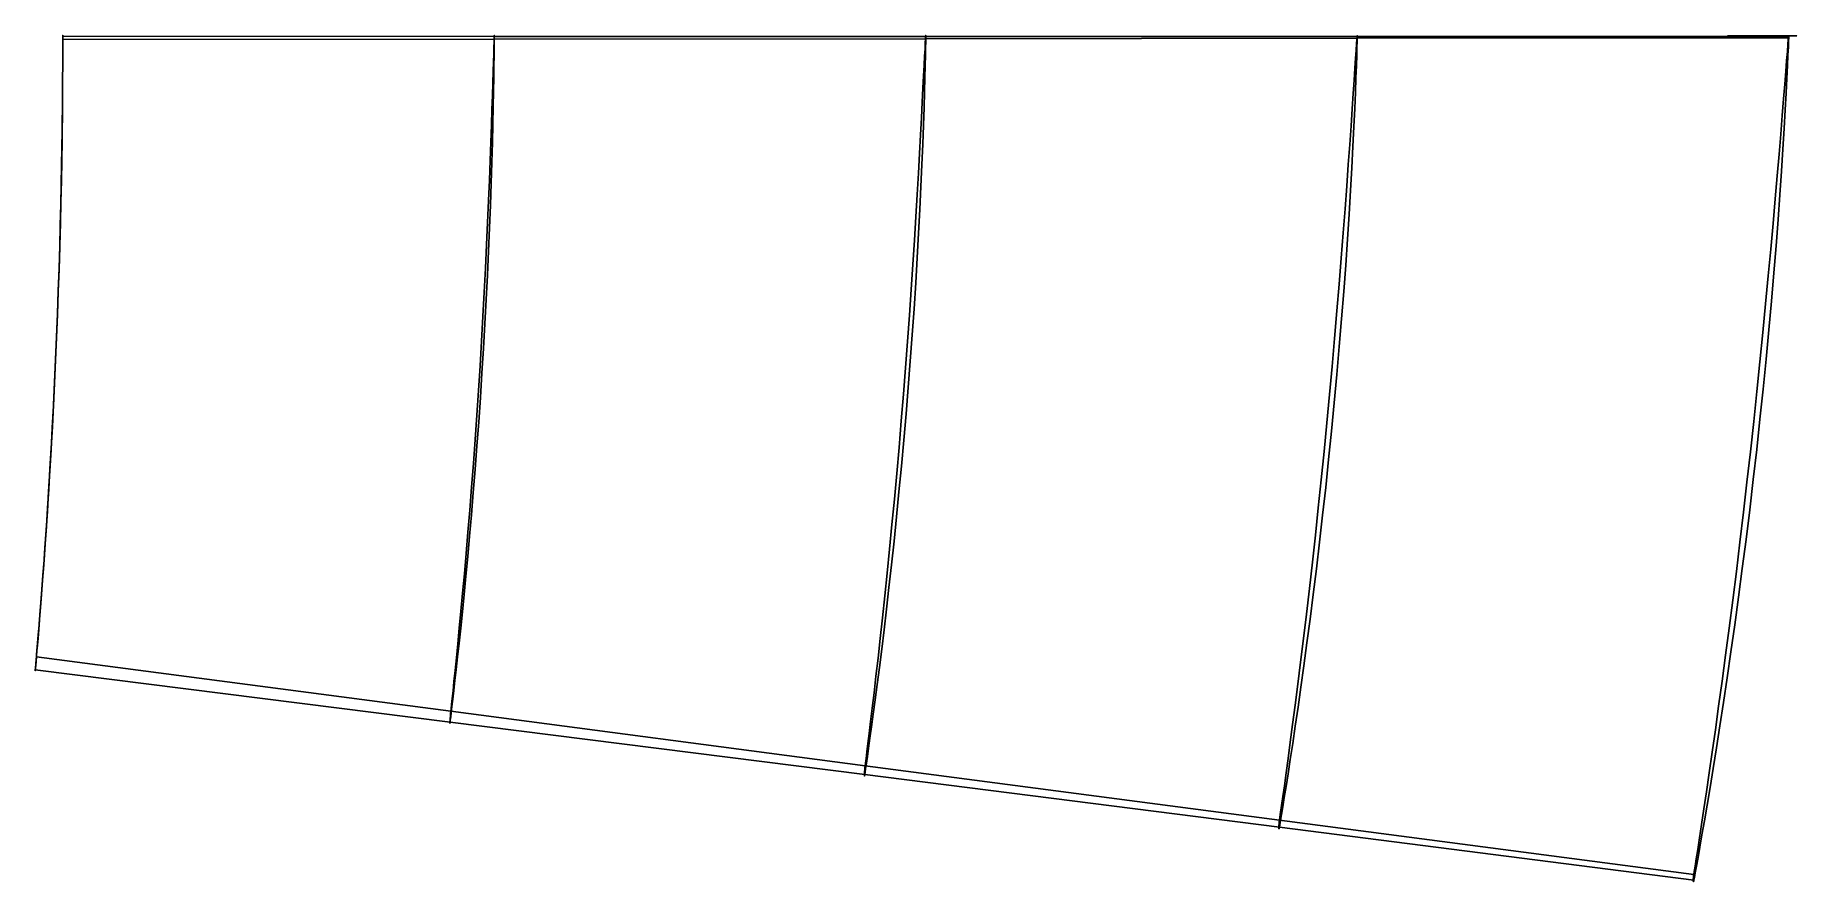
# Model space of a CAD drawing. Extents: x 315.8 to 392, y -36.6 to 0.
import ezdxf

# ---------------------------------------------------------------- set-up
doc = ezdxf.new("R2010")
doc.units = 0

msp = doc.modelspace()

# ---------------------------------------------------------------- linework, layer by layer
at = {"layer": '1', "color": 4}
for points in [[(316.999954, -0.171454, -0.002473), (316.999966, -0.146947, -0.012272), (316.999976, -0.123155, -0.019659), (316.999984, -0.10038, -0.024538), (316.99999, -0.078914, -0.026848), (316.999995, -0.05903, -0.026561), (316.999997, -0.04098, -0.023679), (316.999999, -0.024995, -0.01824), (317, -0.011277, -0.010313), (317, 0, 0), (317, 0.008693, 0.012568), (317, 0.014692, 0.027232), (316.999999, 0.017922, 0.043804), (316.999999, 0.018344, 0.062073), (317, 0.015953, 0.081808), (317, 0.010781, 0.102757), (317, 0.002894, 0.124655), (317, -0.007604, 0.147224), (316.999999, -0.020581, 0.170176)], [(335.663083, -0.15183, 0.865635), (335.663273, -0.12985, 0.857096), (335.663416, -0.108492, 0.850704), (335.663509, -0.088064, 0.846552), (335.663553, -0.068858, 0.844698), (335.663546, -0.051152, 0.84517), (335.663489, -0.035198, 0.84796), (335.663383, -0.021227, 0.853028), (335.66323, -0.009438, 0.860301), (335.663032, 0, 0.869676), (335.662793, 0.006952, 0.881016), (335.662515, 0.011318, 0.89416), (335.662203, 0.013038, 0.908918), (335.661862, 0.012087, 0.92508), (335.661496, 0.008479, 0.942412), (335.66111, 0.002268, 0.960667), (335.660711, -0.006457, 0.979584), (335.660303, -0.01757, 0.99889), (335.659891, -0.03091, 1.018309)], [(354.326256, -0.131792, 1.734503), (354.326589, -0.112516, 1.727193), (354.326836, -0.09375, 1.721753), (354.326996, -0.075798, 1.71827), (354.327065, -0.058951, 1.716802), (354.327041, -0.043483, 1.717371), (354.326927, -0.029645, 1.719969), (354.326724, -0.017662, 1.724553), (354.326435, -0.007726, 1.731049), (354.326065, 0, 1.739351), (354.32562, 0.005392, 1.749326), (354.325109, 0.008363, 1.760811), (354.324538, 0.008866, 1.77362), (354.323918, 0.006892, 1.787545), (354.323258, 0.002474, 1.802362), (354.322569, -0.004315, 1.817829), (354.321862, -0.013364, 1.833696), (354.321148, -0.024528, 1.849707), (354.320438, -0.037624, 1.865602)], [(372.989432, -0.111055, 2.604061), (372.989867, -0.094694, 2.597969), (372.99019, -0.078715, 2.593452), (372.990395, -0.06341, 2.590595), (372.990478, -0.049062, 2.58945), (372.990438, -0.035932, 2.590037), (372.990275, -0.024263, 2.592346), (372.989994, -0.014268, 2.596334), (372.989599, -0.006131, 2.601929), (372.989097, 0, 2.609027), (372.988498, 0.004012, 2.617499), (372.987814, 0.005832, 2.627189), (372.987055, 0.005426, 2.637919), (372.986237, 0.002803, 2.649493), (372.985375, -0.001988, 2.661698), (372.984483, -0.008861, 2.674311), (372.983579, -0.017688, 2.6871), (372.982678, -0.028307, 2.699831), (372.981798, -0.040524, 2.712272)], [(391.652569, -0.089345, 3.474206), (391.653059, -0.076133, 3.469341), (391.653421, -0.06317, 3.465742), (391.653648, -0.050724, 3.463484), (391.653737, -0.039055, 3.462615), (391.653684, -0.028403, 3.463151), (391.653491, -0.018992, 3.465082), (391.653163, -0.011016, 3.468367), (391.652706, -0.004641, 3.472939), (391.65213, 0, 3.478703), (391.651446, 0.002811, 3.485538), (391.65067, 0.003734, 3.493303), (391.649816, 0.002751, 3.501836), (391.648904, -0.00012, 3.510961), (391.647951, -0.004817, 3.520487), (391.646978, -0.011243, 3.530217), (391.646005, -0.019264, 3.539949), (391.645051, -0.028714, 3.54948), (391.644137, -0.039396, 3.558613)]]:
    msp.add_polyline3d(points, dxfattribs=at)
at = {"layer": '1', "color": 7}
for points in [[(317, 0, -75), (317, 0, 0), (317, 0, 0.5), (317, 0, 1), (317, 0, 1.5), (317, 0, 2), (317, 0, 2.5), (317, 0, 3), (317, 0, 3.5), (317, 0, 4), (317, 0, 4.5), (317, 0, 5), (317, 0, 5.5), (317, 0, 6), (317, 0, 6.5), (317, 0, 7), (317, 0, 7.5), (317, 0, 8), (317, 0, 8.5), (317, 0, 9), (317, 0, 9.5), (317, 0, 10), (317, 0, 10.5), (317, 0, 11), (317, 0, 11.5), (317, 0, 12), (317, 0, 12.5), (317, 0, 13), (317, 0, 13.5), (317, 0, 14), (317, 0, 14.5), (317, 0, 15), (317, 0, 15.5), (317, 0, 16), (317, 0, 16.5), (317, 0, 17), (317, 0, 17.5), (317, 0, 18), (317, 0, 18.5), (317, 0, 19), (317, 0, 19.5), (317, 0, 20), (317, 0, 20.5), (317, 0, 21), (317, 0, 21.5), (317, 0, 22), (317, 0, 22.5), (317, 0, 23), (317, 0, 23.5), (317, 0, 24), (317, 0, 24.5), (317, 0, 25), (317, 0, 25.5), (317, 0, 26), (317, 0, 26.5), (317, 0, 27), (317, 0, 27.5), (317, 0, 28), (317, 0, 28.5), (317, 0, 29), (317, 0, 29.5), (317, 0, 30), (317, 0, 102)], [(392, 0, -75), (392, 0, 0), (391.65213, 0, 3.478703), (391.611959, 0, 3.880409), (391.571788, 0, 4.282116), (391.531618, 0, 4.683822), (391.491447, 0, 5.085529), (391.451276, 0, 5.487235), (391.411106, 0, 5.888942), (391.370935, 0, 6.290648), (391.330765, 0, 6.692354), (391.290594, 0, 7.094061), (391.250423, 0, 7.495767), (391.210253, 0, 7.897474), (391.170082, 0, 8.29918), (391.129911, 0, 8.700887), (391.089741, 0, 9.102593), (391.04957, 0, 9.5043), (391.009399, 0, 9.906006), (390.969229, 0, 10.307712), (390.929058, 0, 10.709419), (390.888887, 0, 11.111125), (390.848717, 0, 11.512832), (390.808546, 0, 11.914538), (390.768376, 0, 12.316245), (390.728205, 0, 12.717951), (390.688034, 0, 13.119657), (390.647864, 0, 13.521364), (390.607693, 0, 13.92307), (390.567522, 0, 14.324777), (390.527352, 0, 14.726483), (390.487181, 0, 15.12819), (390.44701, 0, 15.529896), (390.40684, 0, 15.931602), (390.366669, 0, 16.333309), (390.326498, 0, 16.735015), (390.286328, 0, 17.136722), (390.246157, 0, 17.538428), (390.205987, 0, 17.940135), (390.165816, 0, 18.341841), (390.125645, 0, 18.743548), (390.085475, 0, 19.145254), (390.045304, 0, 19.54696), (390.005133, 0, 19.948667), (389.964963, 0, 20.350373), (389.924792, 0, 20.75208), (389.884621, 0, 21.153786), (389.844451, 0, 21.555493), (389.80428, 0, 21.957199), (389.764109, 0, 22.358905), (389.723939, 0, 22.760612), (389.683768, 0, 23.162318), (389.643598, 0, 23.564025), (389.603427, 0, 23.965731), (389.563256, 0, 24.367438), (389.523086, 0, 24.769144), (389.482915, 0, 25.17085), (389.442744, 0, 25.572557), (389.402574, 0, 25.974263), (389.362403, 0, 26.37597), (389.322232, 0, 26.777676), (389.282062, 0, 27.179383), (389.241891, 0, 27.581089), (389, 0, 30), (389, 0, 102)], [(316.999954, -0.171454, -0.002473), (335.663083, -0.15183, 0.865635), (354.326256, -0.131792, 1.734503), (372.989432, -0.111055, 2.604061), (391.652569, -0.089345, 3.474206)], [(316.999999, -0.020581, 0.170176), (335.659891, -0.03091, 1.018309), (354.320438, -0.037624, 1.865602), (372.981798, -0.040524, 2.712272), (391.644137, -0.039396, 3.558613)], [(315.812236, -27.415895, 29.553253), (333.752443, -29.675081, 28.986737), (351.689579, -31.94317, 28.424284), (369.623387, -34.220253, 27.865083), (387.553575, -36.506179, 27.308451)], [(315.860281, -26.856714, 29.952572), (333.785322, -29.206672, 29.384635), (351.707162, -31.558129, 28.808309), (369.62646, -33.91072, 28.223714), (387.543881, -36.26425, 27.631108)]]:
    msp.add_polyline3d(points, dxfattribs=at)
at = {"layer": '1', "color": 1}
for points in [[(315.812236, -27.415895, 29.553253), (315.818257, -27.346456, 29.423293), (315.828504, -27.227849, 29.202057), (315.842915, -27.060174, 28.890899), (315.861398, -26.843573, 28.491724), (315.883825, -26.578362, 28.006897), (315.910076, -26.264504, 27.439618), (315.940287, -25.898548, 26.796232), (315.974188, -25.481609, 26.080343), (316.011243, -25.017879, 25.293784), (316.051473, -24.504415, 24.444328), (316.094833, -23.938602, 23.540205), (316.14041, -23.328972, 22.581524), (316.188453, -22.668533, 21.581081), (316.238227, -21.963242, 20.542018), (316.28922, -21.216251, 19.470085), (316.341424, -20.423113, 18.377829), (316.393677, -19.596962, 17.263512), (316.446335, -18.727438, 16.145661), (316.498042, -17.832264, 15.018993), (316.549023, -16.903128, 13.901121), (316.5982, -15.955558, 12.78871), (316.645619, -14.985057, 11.69654), (316.690496, -14.004633, 10.623397), (316.732719, -13.0148, 9.579586), (316.771958, -12.021925, 8.569872), (316.807915, -11.033823, 7.597351), (316.840797, -10.04538, 6.677785), (316.870098, -9.074195, 5.804007), (316.896203, -8.11152, 4.995114), (316.91876, -7.176317, 4.24142), (316.938026, -6.267999, 3.552802), (316.954137, -5.392156, 2.932225), (316.967151, -4.563469, 2.372119), (316.977424, -3.783205, 1.878544), (316.985227, -3.060388, 1.448435), (316.990876, -2.405123, 1.076614), (316.994781, -1.819093, 0.766446), (316.997302, -1.307951, 0.516159), (316.998773, -0.882173, 0.317694), (316.999525, -0.548749, 0.166074), (316.999847, -0.31117, 0.05957), (316.999954, -0.171454, -0.002473)], [(333.752443, -29.675081, 28.986737), (333.76241, -29.592437, 28.862747), (333.779357, -29.451425, 28.651735), (333.803157, -29.252332, 28.354991), (333.833627, -28.995587, 27.974371), (333.870528, -28.68185, 27.512172), (333.913589, -28.311622, 26.971463), (333.962687, -27.882519, 26.358501), (334.01742, -27.395618, 25.677196), (334.077127, -26.855663, 24.928796), (334.141506, -26.261182, 24.12069), (334.210245, -25.610044, 23.261537), (334.282381, -24.910785, 22.350893), (334.357679, -24.158981, 21.400715), (334.435352, -23.359618, 20.414877), (334.514639, -22.517515, 19.39777), (334.595172, -21.629162, 18.362289), (334.675833, -20.707554, 17.30576), (334.756444, -19.744438, 16.246662), (334.835833, -18.756633, 15.178975), (334.913752, -17.737741, 14.120125), (334.989259, -16.702686, 13.066085), (335.062047, -15.64826, 12.031544), (335.131417, -14.587336, 11.014456), (335.197054, -13.520563, 10.025606), (335.258553, -12.455678, 9.068147), (335.315622, -11.399103, 8.146397), (335.368115, -10.349109, 7.273626), (335.415804, -9.320774, 6.443934), (335.458663, -8.308446, 5.674568), (335.496663, -7.329074, 4.956404), (335.529884, -6.382537, 4.299445), (335.558464, -5.475475, 3.70529), (335.582679, -4.620023, 3.168195), (335.602786, -3.818467, 2.693423), (335.619152, -3.078972, 2.278413), (335.632217, -2.410476, 1.918751), (335.642326, -1.815102, 1.61758), (335.649879, -1.297989, 1.373551), (335.655365, -0.868242, 1.179493), (335.659203, -0.532061, 1.030978), (335.661704, -0.29264, 0.926542), (335.663083, -0.15183, 0.865635)], [(351.689579, -31.94317, 28.424284), (351.70348, -31.847775, 28.306916), (351.727111, -31.685078, 28.107145), (351.760275, -31.455578, 27.826218), (351.802698, -31.159971, 27.465911), (351.854028, -30.799223, 27.028439), (351.913844, -30.374343, 26.516681), (351.981756, -29.88402, 25.936595), (352.05721, -29.32925, 25.292528), (352.139437, -28.715358, 24.585017), (352.227834, -28.042118, 23.820974), (352.321774, -27.308011, 23.009394), (352.420274, -26.521475, 22.149403), (352.522646, -25.680608, 21.251644), (352.627997, -24.789311, 20.32119), (352.735381, -23.854095, 19.360727), (352.84403, -22.872317, 18.383472), (352.952916, -21.856777, 17.385982), (353.061301, -20.801354, 16.386335), (353.168231, -19.721847, 15.378146), (353.272965, -18.613803, 14.378379), (353.37473, -17.49159, 13.382421), (353.472836, -16.353121, 12.404975), (353.566707, -15.21123, 11.443124), (353.655771, -14.066728, 10.508262), (353.739617, -12.928713, 9.601674), (353.817874, -11.802178, 8.729439), (353.890154, -10.688822, 7.901604), (353.95642, -9.601095, 7.114345), (354.016316, -8.536651, 6.382235), (354.070096, -7.510363, 5.697287), (354.11764, -6.522712, 5.069499), (354.159147, -5.58131, 4.499017), (354.195015, -4.695972, 3.982265), (354.22544, -3.870015, 3.523533), (354.250856, -3.110763, 3.120972), (354.271796, -2.426117, 2.771043), (354.288557, -1.818722, 2.476498), (354.301555, -1.293216, 2.236536), (354.311408, -0.857409, 2.045068), (354.31861, -0.516809, 1.898237), (354.323486, -0.27436, 1.794855), (354.326256, -0.131792, 1.734503)], [(369.623387, -34.220253, 27.865083), (369.641165, -34.112585, 27.754827), (369.671381, -33.929007, 27.567144), (369.713773, -33.670206, 27.303219), (369.767977, -33.337138, 26.964711), (369.833525, -32.93109, 26.553683), (369.909857, -32.453517, 26.072793), (369.996325, -31.904052, 25.52764), (370.09218, -31.283715, 24.922971), (370.196593, -30.598201, 24.25873), (370.308677, -29.84867, 23.540933), (370.427448, -29.034029, 22.779097), (370.551927, -28.162647, 21.971952), (370.681041, -27.23494, 21.128482), (370.813689, -26.253844, 20.255279), (370.948845, -25.227359, 19.353128), (371.085291, -24.153854, 18.435388), (371.222124, -23.045666, 17.498235), (371.358048, -21.899067, 16.55868), (371.49233, -20.728529, 15.61068), (371.623739, -19.531761, 14.670142), (371.75168, -18.322141, 13.732649), (371.875069, -17.099338, 12.811984), (371.993477, -15.875728, 11.904993), (372.106017, -14.65256, 11.023456), (372.212363, -13.440008, 10.166898), (372.311932, -12.241901, 9.343347), (372.40427, -11.063138, 8.559163), (372.489404, -9.913959, 7.812795), (372.566758, -8.794823, 7.116151), (372.636801, -7.718745, 6.462667), (372.699211, -6.687131, 5.861862), (372.754304, -5.70822, 5.312738), (372.802488, -4.789893, 4.813996), (372.843936, -3.936403, 4.3689), (372.879124, -3.154453, 3.976251), (372.908633, -2.450992, 3.633553), (372.932716, -1.829032, 3.343309), (372.951784, -1.292814, 3.105274), (372.966542, -0.849027, 2.914494), (372.977534, -0.502495, 2.767844), (372.985092, -0.255932, 2.664449), (372.989432, -0.111055, 2.604061)], [(387.553575, -36.506179, 27.308451), (387.575126, -36.386752, 27.205705), (387.611758, -36.183139, 27.030763), (387.663143, -35.896218, 26.784738), (387.728828, -35.52717, 26.469163), (387.80824, -35.077561, 26.085954), (387.900685, -34.549247, 25.637511), (388.005279, -33.94274, 25.128932), (388.121034, -33.259142, 24.565396), (388.2471, -32.504461, 23.946219), (388.38235, -31.680946, 23.27661), (388.525397, -30.788182, 22.566273), (388.675277, -29.834347, 21.813764), (388.830633, -28.821873, 21.026269), (388.990027, -27.753037, 20.211897), (389.152469, -26.636992, 19.369622), (389.316263, -25.473313, 18.512566), (389.480622, -24.273626, 17.63708), (389.643763, -23.036799, 16.758315), (389.805105, -21.775725, 15.87139), (389.962996, -20.4905, 14.990408), (390.116966, -19.193369, 14.111723), (390.265582, -17.88581, 13.247811), (390.408541, -16.579588, 12.395726), (390.544611, -15.276763, 11.567155), (390.673624, -13.988132, 10.760323), (390.794649, -12.716868, 9.984961), (390.907375, -11.470577, 9.243682), (391.011728, -10.25761, 8.537482), (391.10709, -9.081233, 7.874947), (391.19401, -7.952527, 7.251655), (391.272027, -6.874217, 6.675916), (391.341583, -5.854685, 6.146243), (391.402992, -4.900465, 5.663318), (391.456449, -4.016581, 5.229453), (391.502417, -3.209132, 4.844311), (391.541468, -2.484254, 4.506515), (391.573827, -1.845351, 4.218244), (391.599868, -1.296318, 3.979868), (391.62031, -0.842754, 3.787835), (391.635712, -0.488875, 3.639827), (391.646397, -0.237189, 3.535311), (391.652569, -0.089345, 3.474206)]]:
    msp.add_polyline3d(points, dxfattribs=at)
at = {"layer": '1', "color": 3}
for points in [[(316.999999, -0.020581, 0.170176), (316.999984, -0.100537, 0.30024), (316.999911, -0.236922, 0.521451), (316.999709, -0.429241, 0.831996), (316.999276, -0.677557, 1.228594), (316.998471, -0.984464, 1.704259), (316.997104, -1.355119, 2.24844), (316.994952, -1.788986, 2.856372), (316.991795, -2.280735, 3.527922), (316.987344, -2.832677, 4.253907), (316.981276, -3.445339, 5.026721), (316.973344, -4.110862, 5.847342), (316.963137, -4.834241, 6.702566), (316.95034, -5.610906, 7.589161), (316.934786, -6.429715, 8.510243), (316.915963, -7.298779, 9.448801), (316.89397, -8.198281, 10.416044), (316.868361, -9.134633, 11.396367), (316.839331, -10.0915, 12.396562), (316.806808, -11.065537, 13.410242), (316.770812, -12.052094, 14.432211), (316.731645, -13.040892, 15.462369), (316.689176, -14.034455, 16.488705), (316.644051, -15.018162, 17.514859), (316.596065, -15.997867, 18.526074), (316.546193, -16.956059, 19.52833), (316.494116, -17.901804, 20.504571), (316.441043, -18.816644, 21.461495), (316.386891, -19.706218, 22.385561), (316.33261, -20.559185, 23.277628), (316.278706, -21.372419, 24.131962), (316.225466, -22.146212, 24.94052), (316.174053, -22.868501, 25.705307), (316.124519, -23.543334, 26.416117), (316.07767, -24.164158, 27.071438), (316.034323, -24.724622, 27.669955), (315.994698, -25.225998, 28.205145), (315.959188, -25.666939, 28.673072), (315.9285, -26.041948, 29.07341), (315.903011, -26.349336, 29.403625), (315.883004, -26.588108, 29.661342), (315.868707, -26.757426, 29.844758), (315.860281, -26.856714, 29.952572)], [(335.659891, -0.03091, 1.018309), (335.657272, -0.122295, 1.141338), (335.65276, -0.278071, 1.350527), (335.646302, -0.497653, 1.644257), (335.637835, -0.780783, 2.01953), (335.62733, -1.12923, 2.469932), (335.614768, -1.54674, 2.985835), (335.599988, -2.032203, 3.562949), (335.582741, -2.580651, 4.200984), (335.562883, -3.193132, 4.891604), (335.540216, -3.869195, 5.627816), (335.514445, -4.601849, 6.409937), (335.485399, -5.393361, 7.226749), (335.452823, -6.23999, 8.073854), (335.416458, -7.130798, 8.954729), (335.376153, -8.071572, 9.853195), (335.331744, -9.045226, 10.778925), (335.283134, -10.055231, 11.717936), (335.230338, -11.088156, 12.674922), (335.173433, -12.138717, 13.645162), (335.112538, -13.203017, 14.622323), (335.047964, -14.27023, 15.607306), (334.979865, -15.34199, 16.587818), (334.908802, -16.404146, 17.56799), (334.83495, -17.461052, 18.532986), (334.759136, -18.496162, 19.489225), (334.681507, -19.516628, 20.419557), (334.60311, -20.505034, 21.331286), (334.524237, -21.465781, 22.210581), (334.44586, -22.387326, 23.059295), (334.368623, -23.267054, 23.870969), (334.293131, -24.103127, 24.6389), (334.220469, -24.884891, 25.364838), (334.151012, -25.615258, 26.038582), (334.085676, -26.287067, 26.659561), (334.025319, -26.894376, 27.22656), (333.970369, -27.438035, 27.732899), (333.921399, -27.915746, 28.175337), (333.879142, -28.322269, 28.553796), (333.844069, -28.655742, 28.8659), (333.816557, -28.914924, 29.109442), (333.796904, -29.098795, 29.282748), (333.785322, -29.206672, 29.384635)], [(354.320438, -0.037624, 1.865602), (354.315263, -0.140358, 1.981197), (354.306394, -0.315417, 2.177745), (354.293791, -0.5621, 2.453792), (354.277426, -0.879848, 2.806628), (354.257363, -1.269677, 3.230428), (354.233732, -1.733951, 3.71667), (354.206418, -2.270957, 4.261649), (354.175152, -2.87612, 4.864737), (354.139918, -3.549303, 5.518543), (354.100619, -4.289034, 6.216875), (354.05695, -5.089141, 6.95919), (354.008903, -5.949327, 7.736584), (353.956351, -6.866538, 8.543377), (353.898921, -7.830113, 9.383248), (353.836809, -8.843389, 10.241402), (353.769656, -9.892169, 11.125122), (353.697651, -10.976821, 12.022826), (353.620739, -12.086814, 12.936354), (353.539064, -13.214847, 13.863152), (353.452925, -14.357742, 14.795474), (353.362585, -15.504126, 15.735319), (353.268531, -16.65483, 16.670053), (353.171206, -17.795996, 17.604389), (353.071205, -18.930542, 18.523494), (352.969179, -20.042933, 19.433949), (352.86578, -21.13831, 20.318885), (352.761853, -22.200376, 21.185852), (352.658115, -23.232269, 22.02092), (352.555511, -24.222233, 22.82693), (352.454874, -25.168247, 23.596375), (352.357075, -26.066281, 24.324402), (352.263139, -26.907113, 25.012076), (352.17379, -27.692492, 25.64936), (352.089999, -28.414822, 26.236601), (352.012679, -29.068429, 26.772629), (351.942482, -29.653811, 27.250555), (351.880136, -30.167739, 27.668008), (351.826386, -30.605287, 28.025004), (351.781797, -30.964434, 28.319312), (351.746836, -31.243688, 28.548918), (351.72187, -31.441859, 28.712289), (351.707162, -31.558129, 28.808309)], [(372.981798, -0.040524, 2.712272), (372.974164, -0.154532, 2.819864), (372.961095, -0.348862, 3.002922), (372.942563, -0.622626, 3.260091), (372.918563, -0.974962, 3.588981), (372.889232, -1.406108, 3.984509), (372.85481, -1.917188, 4.43931), (372.815205, -2.505941, 4.950265), (372.770143, -3.167987, 5.516545), (372.719691, -3.902032, 6.131859), (372.663839, -4.705747, 6.790747), (372.602319, -5.573625, 7.491742), (372.535187, -6.50313, 8.228349), (372.462504, -7.491487, 8.993902), (372.383793, -8.528573, 9.791797), (372.299546, -9.615435, 10.608889), (372.20932, -10.740202, 11.450066), (372.11348, -11.900504, 12.306327), (372.012075, -13.088435, 13.176175), (371.9052, -14.294898, 14.059396), (371.793429, -15.517113, 14.946919), (371.676924, -16.743412, 15.841606), (371.556537, -17.973381, 16.731099), (371.432587, -19.194091, 17.619743), (371.306099, -20.406585, 18.493488), (371.177549, -21.596566, 19.358473), (371.048099, -22.766896, 20.198807), (370.91839, -23.902667, 21.021637), (370.789591, -25.005544, 21.813319), (370.662566, -26.063745, 22.577515), (370.538432, -27.0757, 23.305493), (370.418216, -28.035373, 23.994591), (370.302942, -28.934834, 24.644867), (370.193693, -29.774755, 25.246527), (370.091445, -30.547009, 25.801035), (369.997174, -31.246385, 26.306902), (369.91179, -31.872895, 26.757165), (369.836124, -32.422551, 27.150331), (369.770935, -32.890657, 27.486492), (369.716883, -33.275031, 27.763552), (369.674518, -33.573992, 27.979652), (369.644274, -33.786203, 28.133381), (369.62646, -33.91072, 28.223714)], [(391.644137, -0.039396, 3.558613), (391.634202, -0.164743, 3.657632), (391.617203, -0.378364, 3.826146), (391.593114, -0.679229, 4.062971), (391.561942, -1.066177, 4.366066), (391.52386, -1.538707, 4.731166), (391.479152, -2.096703, 5.152329), (391.427721, -2.737369, 5.62708), (391.369306, -3.456495, 6.154308), (391.304012, -4.251721, 6.728902), (391.231867, -5.119824, 7.34634), (391.152695, -6.055744, 8.004304), (391.066523, -7.055228, 8.698408), (390.973622, -8.115243, 9.421656), (390.873477, -9.226534, 10.176419), (390.766764, -10.387726, 10.951925), (390.653134, -11.58922, 11.749999), (390.532984, -12.826177, 12.56449), (390.406675, -14.092772, 13.390497), (390.274135, -15.378583, 14.229898), (390.136286, -16.680734, 15.072746), (389.993172, -17.987609, 15.922278), (389.845996, -19.29738, 16.766856), (389.694998, -20.598082, 17.61006), (389.54159, -21.888747, 18.439194), (389.386135, -23.156552, 19.259201), (389.230245, -24.401833, 20.055989), (389.074412, -25.611322, 20.835503), (388.920253, -26.784989, 21.58495), (388.768513, -27.911271, 22.308432), (388.620697, -28.988763, 22.996093), (388.477854, -30.009791, 23.647465), (388.34109, -30.967479, 24.261473), (388.211849, -31.861377, 24.828797), (388.091053, -32.683136, 25.35171), (387.979767, -33.427794, 25.828494), (387.87919, -34.094881, 26.252105), (387.790198, -34.679771, 26.621983), (387.713572, -35.178007, 26.938147), (387.650064, -35.587245, 27.198638), (387.600306, -35.905613, 27.401766), (387.564791, -36.131639, 27.546241), (387.543881, -36.26425, 27.631108)]]:
    msp.add_polyline3d(points, dxfattribs=at)
at = {"layer": '1', "color": 2}
for points in [[(315.860281, -26.856714, 29.952572), (315.856821, -26.897378, 29.99021), (315.852888, -26.943514, 30.020847), (315.848582, -26.993945, 30.043702), (315.844011, -27.047383, 30.058191), (315.839289, -27.102463, 30.063945), (315.834538, -27.157775, 30.060815), (315.829879, -27.211901, 30.048877), (315.825433, -27.263452, 30.028432), (315.821316, -27.311102, 30), (315.817636, -27.353622, 29.964302), (315.814491, -27.389914, 29.922247), (315.811963, -27.41904, 29.87491), (315.810122, -27.440242, 29.823499), (315.809016, -27.452969, 29.769332), (315.808675, -27.456888, 29.7138), (315.809109, -27.451893, 29.65833), (315.810307, -27.438111, 29.60435), (315.812236, -27.415895, 29.553253)], [(333.785322, -29.206672, 29.384635), (333.781255, -29.245569, 29.415835), (333.776929, -29.288983, 29.44032), (333.772455, -29.335784, 29.457454), (333.76795, -29.384752, 29.466789), (333.763529, -29.43461, 29.468083), (333.759309, -29.484055, 29.461301), (333.755399, -29.531797, 29.446618), (333.751904, -29.576584, 29.424417), (333.748917, -29.617242, 29.395272), (333.746517, -29.652705, 29.359944), (333.74477, -29.682037, 29.319351), (333.743725, -29.704467, 29.274552), (333.74341, -29.7194, 29.226717), (333.743835, -29.726441, 29.177096), (333.744991, -29.725399, 29.126989), (333.746846, -29.7163, 29.077706), (333.749352, -29.699379, 29.030543), (333.752443, -29.675081, 28.986737)], [(351.707162, -31.558129, 28.808309), (351.702756, -31.594556, 28.833684), (351.6983, -31.63464, 28.852752), (351.693911, -31.677314, 28.865006), (351.689705, -31.721445, 28.870121), (351.685793, -31.765856, 28.86796), (351.68228, -31.809366, 28.858581), (351.679259, -31.850814, 28.842234), (351.676814, -31.889094, 28.819352), (351.67501, -31.923183, 28.790545), (351.673897, -31.952167, 28.756577), (351.673507, -31.975271, 28.718353), (351.673852, -31.991874, 28.676891), (351.674924, -32.001527, 28.633295), (351.676695, -32.00397, 28.588729), (351.679119, -31.999133, 28.544381), (351.682131, -31.987144, 28.501437), (351.685649, -31.968322, 28.461044), (351.689579, -31.94317, 28.424284)], [(369.62646, -33.91072, 28.223714), (369.621973, -33.944012, 28.243885), (369.617627, -33.980196, 28.258275), (369.613539, -34.018291, 28.266493), (369.609821, -34.057261, 28.268317), (369.606573, -34.096049, 28.263698), (369.603883, -34.133602, 28.252761), (369.601825, -34.168897, 28.235803), (369.600457, -34.200974, 28.213284), (369.599815, -34.22896, 28.185817), (369.59992, -34.252091, 28.154146), (369.60077, -34.269736, 28.119133), (369.602342, -34.281411, 28.081729), (369.604595, -34.286796, 28.04295), (369.607468, -34.285741, 28.003853), (369.610883, -34.278274, 27.965499), (369.614747, -34.264596, 27.928935), (369.618953, -34.245078, 27.895156), (369.623387, -34.220253, 27.865083)], [(387.543881, -36.26425, 27.631108), (387.539554, -36.293772, 27.646683), (387.535531, -36.325516, 27.657119), (387.531925, -36.358603, 27.662127), (387.528836, -36.392116, 27.661569), (387.526348, -36.425129, 27.655461), (387.52453, -36.456725, 27.643971), (387.523435, -36.48603, 27.627419), (387.523092, -36.512229, 27.606263), (387.523513, -36.534597, 27.581089), (387.524686, -36.552511, 27.552595), (387.526579, -36.565473, 27.52157), (387.529141, -36.573121, 27.488874), (387.532302, -36.575243, 27.455415), (387.535973, -36.571777, 27.422119), (387.540054, -36.562818, 27.38991), (387.54443, -36.548614, 27.359683), (387.548979, -36.529558, 27.332276), (387.553575, -36.506179, 27.308451)]]:
    msp.add_polyline3d(points, dxfattribs=at)

doc.saveas('drawing.dxf')
